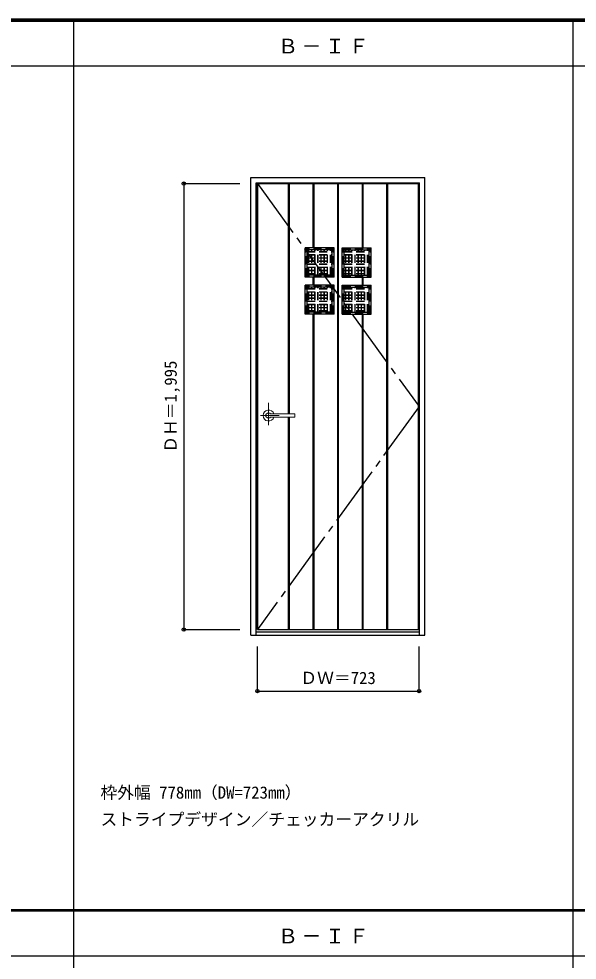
# Model space of a CAD drawing. Units: millimetres, scale not verified. Extents: x -6000 to 5700, y -4307 to 4175.
# Drawn here: x -3503 to -1007, y -36 to 4175 of the extents above; entities that cross this region are included whole.
import ezdxf
from ezdxf.enums import TextEntityAlignment as Align

# ---------------------------------------------------------------- set-up
doc = ezdxf.new("R2010")
doc.units = ezdxf.units.MM
doc.header["$LTSCALE"] = 30
doc.header["$PDMODE"] = 32
doc.header["$PDSIZE"] = 15
for name, pattern in [('CHAIN1', [8, 5, -1, 1, -1]), ('CHAIN2', [12, 9, -1, 1, -1]), ('DASHED1', [1.8, 1.2, -0.6])]:
    doc.linetypes.add(name, pattern=pattern)
for name, color, linetype in [('0-2_扉', 3, 'Continuous'), ('0-3_仕上げ', 7, 'Continuous'), ('0-4_枠', 3, 'Continuous'), ('0-7', 7, 'CHAIN2'), ('0-A_文字', 7, 'Continuous'), ('0-B_寸法', 7, 'Continuous'), ('0-C_ハッチ', 4, 'DASHED1'), ('F-1_枠', 6, 'Continuous')]:
    doc.layers.add(name, color=color, linetype=linetype)
doc.layers.add('0-5_レバー', color=7, linetype='Continuous', lineweight=18)
doc.styles.add('ＭＳ ゴシック', font='')
doc.styles.get('ＭＳ ゴシック').set_extended_font_data('MS Gothic')

msp = doc.modelspace()

# ---------------------------------------------------------------- linework, layer by layer
at = {"layer": '0-2_扉'}
for p, q in [((-2436.8, 3438), (-1713.8, 3438)), ((-2436.8, 1443), (-2436.8, 3438)), ((-1713.8, 1443), (-1713.8, 3438)), ((-2436.8, 1443), (-1713.8, 1443))]:
    msp.add_line(p, q, dxfattribs=at)
at = {"layer": '0-3_仕上げ'}
for p, q in [((-2436.8, 3438), (-1713.8, 3438)), ((-2436.8, 1443), (-2436.8, 3438)), ((-2434.8, 1443), (-2434.8, 3438)), ((-2297.3, 2407.5), (-2297.3, 3438)), ((-2295.3, 2407.5), (-2295.3, 3438)), ((-2293.3, 2407.5), (-2293.3, 3438)), ((-2187.3, 3150), (-2187.3, 3438)), ((-2185.3, 3150), (-2185.3, 3438)), ((-2183.3, 3150), (-2183.3, 3438)), ((-2077.3, 1443), (-2077.3, 3438)), ((-2075.3, 1443), (-2075.3, 3438)), ((-2073.3, 1443), (-2073.3, 3438)), ((-1967.3, 3150), (-1967.3, 3438)), ((-1965.3, 3150), (-1965.3, 3438)), ((-1963.3, 3150), (-1963.3, 3438)), ((-1857.3, 1443), (-1857.3, 3438)), ((-1855.3, 1443), (-1855.3, 3438)), ((-1853.3, 1443), (-1853.3, 3438)), ((-1715.8, 3299.5), (-1715.8, 3438)), ((-1715.8, 1574.5), (-1715.8, 3438)), ((-1713.8, 1443), (-1713.8, 3438)), ((-2093.3, 3150), (-2223.3, 3150)), ((-2223.3, 3020), (-2223.3, 3150)), ((-2223.3, 3150), (-2214.3, 3141)), ((-2102.3, 3141), (-2214.3, 3141)), ((-2214.3, 3029), (-2214.3, 3141)), ((-2102.3, 3141), (-2093.3, 3150)), ((-2102.3, 3029), (-2102.3, 3141)), ((-2093.3, 3020), (-2093.3, 3150)), ((-2057.3, 3150), (-1927.3, 3150)), ((-2057.3, 3020), (-2057.3, 3150)), ((-2048.3, 3141), (-2057.3, 3150)), ((-2048.3, 3141), (-1936.3, 3141)), ((-2048.3, 3029), (-2048.3, 3141)), ((-1927.3, 3150), (-1936.3, 3141)), ((-1936.3, 3029), (-1936.3, 3141)), ((-1927.3, 3020), (-1927.3, 3150)), ((-2093.3, 3020), (-2223.3, 3020)), ((-2187.3, 2984), (-2187.3, 3020)), ((-2185.3, 2984), (-2185.3, 3020)), ((-2183.3, 2984), (-2183.3, 3020)), ((-2102.3, 3029), (-2093.3, 3020)), ((-2048.3, 3029), (-2057.3, 3020)), ((-2057.3, 3020), (-1927.3, 3020)), ((-1967.3, 2984), (-1967.3, 3020)), ((-1965.3, 2984), (-1965.3, 3020)), ((-1963.3, 2984), (-1963.3, 3020)), ((-2093.3, 2984), (-2223.3, 2984)), ((-2223.3, 2854), (-2223.3, 2984)), ((-2223.3, 2984), (-2214.3, 2975)), ((-2102.3, 2975), (-2214.3, 2975)), ((-2214.3, 2863), (-2214.3, 2975)), ((-2102.3, 2975), (-2093.3, 2984)), ((-2102.3, 2863), (-2102.3, 2975)), ((-2093.3, 2854), (-2093.3, 2984)), ((-2057.3, 2984), (-1927.3, 2984)), ((-2057.3, 2854), (-2057.3, 2984)), ((-2048.3, 2975), (-2057.3, 2984)), ((-2048.3, 2975), (-1936.3, 2975)), ((-2048.3, 2863), (-2048.3, 2975)), ((-1927.3, 2984), (-1936.3, 2975)), ((-1936.3, 2863), (-1936.3, 2975)), ((-1927.3, 2854), (-1927.3, 2984)), ((-2093.3, 2854), (-2223.3, 2854)), ((-2187.3, 1443), (-2187.3, 2854)), ((-2185.3, 1443), (-2185.3, 2854)), ((-2183.3, 1443), (-2183.3, 2854)), ((-2102.3, 2863), (-2093.3, 2854)), ((-2048.3, 2863), (-2057.3, 2854)), ((-2057.3, 2854), (-1927.3, 2854)), ((-1967.3, 1443), (-1967.3, 2854)), ((-1965.3, 1443), (-1965.3, 2854)), ((-1963.3, 1443), (-1963.3, 2854)), ((-2297.3, 1443), (-2297.3, 2393.5)), ((-2295.3, 1443), (-2295.3, 2393.5)), ((-2293.3, 1443), (-2293.3, 2393.5)), ((-1715.8, 1443), (-1715.8, 1574.5)), ((-2436.8, 1443), (-1713.8, 1443))]:
    msp.add_line(p, q, dxfattribs=at)
at = {"layer": '0-3_仕上げ', "linetype": 'DASHED1'}
for p, q in [((-2095.3, 3148), (-2221.3, 3148)), ((-2095.3, 3022), (-2095.3, 3148)), ((-2055.3, 3148), (-1929.3, 3148)), ((-2055.3, 3022), (-2055.3, 3148)), ((-2095.3, 2982), (-2221.3, 2982)), ((-2095.3, 2856), (-2095.3, 2982)), ((-2055.3, 2982), (-1929.3, 2982)), ((-2055.3, 2856), (-2055.3, 2982))]:
    msp.add_line(p, q, dxfattribs=at)
at = {"layer": '0-3_仕上げ', "color": 6, "linetype": 'DASHED1'}
for p, q in [((-2096.3, 3147), (-2220.3, 3147)), ((-2220.3, 3023), (-2220.3, 3147)), ((-2096.3, 3023), (-2096.3, 3147)), ((-2054.3, 3147), (-1930.3, 3147)), ((-2054.3, 3023), (-2054.3, 3147)), ((-1930.3, 3023), (-1930.3, 3147)), ((-2096.3, 3023), (-2220.3, 3023)), ((-2054.3, 3023), (-1930.3, 3023)), ((-2096.3, 2981), (-2220.3, 2981)), ((-2220.3, 2857), (-2220.3, 2981)), ((-2096.3, 2857), (-2096.3, 2981)), ((-2054.3, 2981), (-1930.3, 2981)), ((-2054.3, 2857), (-2054.3, 2981)), ((-1930.3, 2857), (-1930.3, 2981)), ((-2096.3, 2857), (-2220.3, 2857)), ((-2054.3, 2857), (-1930.3, 2857))]:
    msp.add_line(p, q, dxfattribs=at)
at = {"layer": '0-3_仕上げ', "linetype": 'DASHED1'}
for points in [[(-2095.3, 3022), (-2221.3, 3022), (-2221.3, 3148)], [(-2055.3, 3022), (-1929.3, 3022), (-1929.3, 3148)], [(-2095.3, 2856), (-2221.3, 2856), (-2221.3, 2982)], [(-2055.3, 2856), (-1929.3, 2856), (-1929.3, 2982)]]:
    msp.add_lwpolyline(points, dxfattribs=at)
at = {"layer": '0-3_仕上げ'}
for points in [[(-2102.3, 3029), (-2214.3, 3029), (-2223.3, 3020)], [(-2048.3, 3029), (-1936.3, 3029), (-1927.3, 3020)], [(-2102.3, 2863), (-2214.3, 2863), (-2223.3, 2854)], [(-2048.3, 2863), (-1936.3, 2863), (-1927.3, 2854)]]:
    msp.add_lwpolyline(points, dxfattribs=at)
at = {"layer": '0-4_枠'}
for p, q in [((-2465.8, 3465), (-1687.8, 3465)), ((-2465.8, 1418), (-2465.8, 3465)), ((-1687.8, 1418), (-1687.8, 3465)), ((-2441.8, 3441), (-1711.8, 3441)), ((-2441.8, 1418), (-2441.8, 3441)), ((-1711.8, 1418), (-1711.8, 3441)), ((-2441.8, 1433), (-1711.8, 1433)), ((-2465.8, 1418), (-1687.8, 1418))]:
    msp.add_line(p, q, dxfattribs=at)
at = {"layer": '0-5_レバー', "color": 4, "linetype": 'CHAIN1'}
for p, q in [((-2386.3, 2456.96), (-2386.3, 2357.11)), ((-2339.5, 2400.5), (-2422.52, 2400.5))]:
    msp.add_line(p, q, dxfattribs=at)
at = {"layer": '0-5_レバー'}
for q in [(-2269.3, 2405.99), (-2269.3, 2395)]:
    msp.add_line((-2269.3, 2400.5), q, dxfattribs=at)
for points in [[(-2376.34, 2407.49), (-2377.11, 2408.28), (-2379.08, 2409.65), (-2381.32, 2410.66), (-2383.76, 2411.29), (-2386.3, 2411.5), (-2388.84, 2411.29), (-2391.27, 2410.66), (-2393.52, 2409.65), (-2395.49, 2408.28), (-2397.11, 2406.61), (-2398.31, 2404.71), (-2399.05, 2402.65), (-2399.3, 2400.5), (-2399.05, 2398.35), (-2398.31, 2396.29), (-2397.11, 2394.39), (-2395.49, 2392.72), (-2393.52, 2391.35), (-2391.27, 2390.34), (-2388.84, 2389.71), (-2386.3, 2389.5), (-2383.76, 2389.71), (-2381.32, 2390.34), (-2379.08, 2391.35), (-2377.11, 2392.72), (-2376.34, 2393.51)], [(-2270.8, 2407.5), (-2280.53, 2407.5), (-2290.71, 2407.5), (-2300.31, 2407.5), (-2309.3, 2407.5), (-2317.71, 2407.5), (-2325.52, 2407.5), (-2332.34, 2407.5), (-2338.64, 2407.5), (-2344.4, 2407.5), (-2349.65, 2407.5), (-2354.44, 2407.5), (-2359.09, 2407.5), (-2363.3, 2407.5), (-2367.05, 2407.5), (-2369.05, 2407.5), (-2370.9, 2407.5), (-2372.91, 2407.49), (-2375.32, 2407.49), (-2376.81, 2407.49), (-2378.35, 2407.49), (-2379.87, 2407.49), (-2380.97, 2407.49), (-2381.43, 2407.49), (-2381.43, 2407.48)], [(-2270.8, 2407.5), (-2279.88, 2407.5), (-2280.28, 2407.5)], [(-2381.28, 2393.51), (-2381.15, 2393.51), (-2380.71, 2393.51), (-2379.99, 2393.51), (-2378.97, 2393.51), (-2377.71, 2393.51), (-2376.36, 2393.51), (-2373.5, 2393.51), (-2370.52, 2393.5), (-2367.5, 2393.5), (-2364.46, 2393.5), (-2361.39, 2393.5), (-2358.31, 2393.5), (-2354.31, 2393.5), (-2349.9, 2393.5), (-2344.93, 2393.5), (-2339.4, 2393.5), (-2333.31, 2393.5), (-2326.66, 2393.5), (-2319.45, 2393.5), (-2310.86, 2393.5), (-2301.6, 2393.5), (-2291.66, 2393.5), (-2281.05, 2393.5), (-2270.8, 2393.5)]]:
    msp.add_lwpolyline(points, dxfattribs=at)
for centre, radius, start, end in [((-2386.3, 2400.5), 24.55, 16.59952, 343.36736), ((-2270.8, 2406), 1.5, 0.00847, 89.9163), ((-2270.8, 2406), 1.5, 360, 90.17419), ((-2270.8, 2395), 1.5, 270.16419, 0), ((-2270.8, 2395), 1.5, 269.91059, 359.99153)]:
    msp.add_arc(centre, radius, start, end, dxfattribs=at)
at = {"layer": '0-7'}
msp.add_lwpolyline([(-2436.8, 3438), (-1713.8, 2440.5), (-2436.8, 1443)], dxfattribs=at)
at = {"layer": '0-B_寸法', "color": 4}
for p, q in [((-2765.8, 3438), (-2515.8, 3438)), ((-2765.8, 3438), (-2765.8, 1443)), ((-2765.8, 1443), (-2515.8, 1443)), ((-2436.8, 1168), (-2436.8, 1368)), ((-1713.8, 1168), (-1713.8, 1368)), ((-2436.8, 1168), (-1713.8, 1168))]:
    msp.add_line(p, q, dxfattribs=at)
at = {"layer": '0-B_寸法'}
for p in [(-2765.8, 3438), (-2765.8, 1443), (-2436.8, 1168), (-1713.8, 1168)]:
    msp.add_point(p, dxfattribs=at)
at = {"layer": '0-C_ハッチ'}
for p, q in [((-2214.3, 3134.5), (-2102.3, 3134.5)), ((-2214.3, 3133.5), (-2102.3, 3133.5)), ((-2214.3, 3120.5), (-2102.3, 3120.5)), ((-2214.3, 3119.5), (-2102.3, 3119.5)), ((-2207.8, 3029), (-2207.8, 3141)), ((-2206.8, 3029), (-2206.8, 3141)), ((-2193.8, 3029), (-2193.8, 3141)), ((-2192.8, 3029), (-2192.8, 3141)), ((-2179.8, 3029), (-2179.8, 3141)), ((-2178.8, 3029), (-2178.8, 3141)), ((-2165.8, 3029), (-2165.8, 3141)), ((-2164.8, 3029), (-2164.8, 3141)), ((-2151.8, 3029), (-2151.8, 3141)), ((-2150.8, 3029), (-2150.8, 3141)), ((-2137.8, 3029), (-2137.8, 3141)), ((-2136.8, 3029), (-2136.8, 3141)), ((-2123.8, 3029), (-2123.8, 3141)), ((-2122.8, 3029), (-2122.8, 3141)), ((-2109.8, 3029), (-2109.8, 3141)), ((-2108.8, 3029), (-2108.8, 3141)), ((-2048.3, 3134.5), (-1936.3, 3134.5)), ((-2048.3, 3133.5), (-1936.3, 3133.5)), ((-2048.3, 3120.5), (-1936.3, 3120.5)), ((-2048.3, 3119.5), (-1936.3, 3119.5)), ((-2041.8, 3029), (-2041.8, 3141)), ((-2040.8, 3029), (-2040.8, 3141)), ((-2027.8, 3029), (-2027.8, 3141)), ((-2026.8, 3029), (-2026.8, 3141)), ((-2013.8, 3029), (-2013.8, 3141)), ((-2012.8, 3029), (-2012.8, 3141)), ((-1999.8, 3029), (-1999.8, 3141)), ((-1998.8, 3029), (-1998.8, 3141)), ((-1985.8, 3029), (-1985.8, 3141)), ((-1984.8, 3029), (-1984.8, 3141)), ((-1971.8, 3029), (-1971.8, 3141)), ((-1970.8, 3029), (-1970.8, 3141)), ((-1957.8, 3029), (-1957.8, 3141)), ((-1956.8, 3029), (-1956.8, 3141)), ((-1943.8, 3029), (-1943.8, 3141)), ((-1942.8, 3029), (-1942.8, 3141)), ((-2214.3, 3106.5), (-2102.3, 3106.5)), ((-2214.3, 3105.5), (-2102.3, 3105.5)), ((-2214.3, 3092.5), (-2102.3, 3092.5)), ((-2214.3, 3091.5), (-2102.3, 3091.5)), ((-2214.3, 3078.5), (-2102.3, 3078.5)), ((-2214.3, 3077.5), (-2102.3, 3077.5)), ((-2048.3, 3106.5), (-1936.3, 3106.5)), ((-2048.3, 3105.5), (-1936.3, 3105.5)), ((-2048.3, 3092.5), (-1936.3, 3092.5)), ((-2048.3, 3091.5), (-1936.3, 3091.5)), ((-2048.3, 3078.5), (-1936.3, 3078.5)), ((-2048.3, 3077.5), (-1936.3, 3077.5)), ((-2214.3, 3064.5), (-2102.3, 3064.5)), ((-2214.3, 3063.5), (-2102.3, 3063.5)), ((-2214.3, 3050.5), (-2102.3, 3050.5)), ((-2214.3, 3049.5), (-2102.3, 3049.5)), ((-2214.3, 3036.5), (-2102.3, 3036.5)), ((-2214.3, 3035.5), (-2102.3, 3035.5)), ((-2048.3, 3064.5), (-1936.3, 3064.5)), ((-2048.3, 3063.5), (-1936.3, 3063.5)), ((-2048.3, 3050.5), (-1936.3, 3050.5)), ((-2048.3, 3049.5), (-1936.3, 3049.5)), ((-2048.3, 3036.5), (-1936.3, 3036.5)), ((-2048.3, 3035.5), (-1936.3, 3035.5)), ((-2214.3, 2968.5), (-2102.3, 2968.5)), ((-2214.3, 2967.5), (-2102.3, 2967.5)), ((-2214.3, 2954.5), (-2102.3, 2954.5)), ((-2214.3, 2953.5), (-2102.3, 2953.5)), ((-2207.8, 2863), (-2207.8, 2975)), ((-2206.8, 2863), (-2206.8, 2975)), ((-2193.8, 2863), (-2193.8, 2975)), ((-2192.8, 2863), (-2192.8, 2975)), ((-2179.8, 2863), (-2179.8, 2975)), ((-2178.8, 2863), (-2178.8, 2975)), ((-2165.8, 2863), (-2165.8, 2975)), ((-2164.8, 2863), (-2164.8, 2975)), ((-2151.8, 2863), (-2151.8, 2975)), ((-2150.8, 2863), (-2150.8, 2975)), ((-2137.8, 2863), (-2137.8, 2975)), ((-2136.8, 2863), (-2136.8, 2975)), ((-2123.8, 2863), (-2123.8, 2975)), ((-2122.8, 2863), (-2122.8, 2975)), ((-2109.8, 2863), (-2109.8, 2975)), ((-2108.8, 2863), (-2108.8, 2975)), ((-2048.3, 2968.5), (-1936.3, 2968.5)), ((-2048.3, 2967.5), (-1936.3, 2967.5)), ((-2048.3, 2954.5), (-1936.3, 2954.5)), ((-2048.3, 2953.5), (-1936.3, 2953.5)), ((-2041.8, 2863), (-2041.8, 2975)), ((-2040.8, 2863), (-2040.8, 2975)), ((-2027.8, 2863), (-2027.8, 2975)), ((-2026.8, 2863), (-2026.8, 2975)), ((-2013.8, 2863), (-2013.8, 2975)), ((-2012.8, 2863), (-2012.8, 2975)), ((-1999.8, 2863), (-1999.8, 2975)), ((-1998.8, 2863), (-1998.8, 2975)), ((-1985.8, 2863), (-1985.8, 2975)), ((-1984.8, 2863), (-1984.8, 2975)), ((-1971.8, 2863), (-1971.8, 2975)), ((-1970.8, 2863), (-1970.8, 2975)), ((-1957.8, 2863), (-1957.8, 2975)), ((-1956.8, 2863), (-1956.8, 2975)), ((-1943.8, 2863), (-1943.8, 2975)), ((-1942.8, 2863), (-1942.8, 2975)), ((-2214.3, 2940.5), (-2102.3, 2940.5)), ((-2214.3, 2939.5), (-2102.3, 2939.5)), ((-2214.3, 2926.5), (-2102.3, 2926.5)), ((-2214.3, 2925.5), (-2102.3, 2925.5)), ((-2214.3, 2912.5), (-2102.3, 2912.5)), ((-2214.3, 2911.5), (-2102.3, 2911.5)), ((-2048.3, 2940.5), (-1936.3, 2940.5)), ((-2048.3, 2939.5), (-1936.3, 2939.5)), ((-2048.3, 2926.5), (-1936.3, 2926.5)), ((-2048.3, 2925.5), (-1936.3, 2925.5)), ((-2048.3, 2912.5), (-1936.3, 2912.5)), ((-2048.3, 2911.5), (-1936.3, 2911.5)), ((-2214.3, 2898.5), (-2102.3, 2898.5)), ((-2214.3, 2897.5), (-2102.3, 2897.5)), ((-2214.3, 2884.5), (-2102.3, 2884.5)), ((-2214.3, 2883.5), (-2102.3, 2883.5)), ((-2214.3, 2870.5), (-2102.3, 2870.5)), ((-2214.3, 2869.5), (-2102.3, 2869.5)), ((-2048.3, 2898.5), (-1936.3, 2898.5)), ((-2048.3, 2897.5), (-1936.3, 2897.5)), ((-2048.3, 2884.5), (-1936.3, 2884.5)), ((-2048.3, 2883.5), (-1936.3, 2883.5)), ((-2048.3, 2870.5), (-1936.3, 2870.5)), ((-2048.3, 2869.5), (-1936.3, 2869.5))]:
    msp.add_line(p, q, dxfattribs=at)
at = {"layer": 'F-1_枠'}
for p, q in [((-6000, 4175), (5700, 4175)), ((-6000, 4170), (5700, 4170)), ((-3258.4, 4175), (-3258.4, -3790)), ((-1026.8, 4175), (-1026.8, -3790)), ((-6000, 4165), (5700, 4165)), ((-6000, 3965), (5700, 3965)), ((-6000, 190.5), (5700, 190.5)), ((-6000, 187.5), (5700, 187.5)), ((-6000, 184.5), (5700, 184.5)), ((-6000, -15.5), (5700, -15.5))]:
    msp.add_line(p, q, dxfattribs=at)

# ---------------------------------------------------------------- texts
at = {"layer": '0-A_文字', "style": 'ＭＳ ゴシック'}
for s, p in [('枠外幅 778mm（DW=723mm）', (-3138.4, 670.5)), ('ストライプデザイン／チェッカーアクリル', (-3138.4, 550.5))]:
    msp.add_text(s, height=54.99, dxfattribs=at).set_placement(p, align=Align.BOTTOM_LEFT)
at = {"layer": '0-A_文字', "char_height": 65.98, "attachment_point": 7, "style": 'ＭＳ ゴシック'}
for insert in [(-2345.1, 4020), (-2345.1, 39.5)]:
    msp.add_mtext('\\T1.17;Ｂ－ＩＦ', dxfattribs=dict(at, insert=insert))
at = {"layer": '0-B_寸法', "style": 'ＭＳ ゴシック'}
msp.add_text('ＤＨ＝1,995', height=54.99, rotation=90, dxfattribs=at).set_placement((-2780.8, 2234.25), align=Align.BOTTOM_LEFT)
msp.add_text('ＤＷ＝723', height=54.99, dxfattribs=at).set_placement((-2244.55, 1183), align=Align.BOTTOM_LEFT)

doc.saveas('drawing.dxf')
